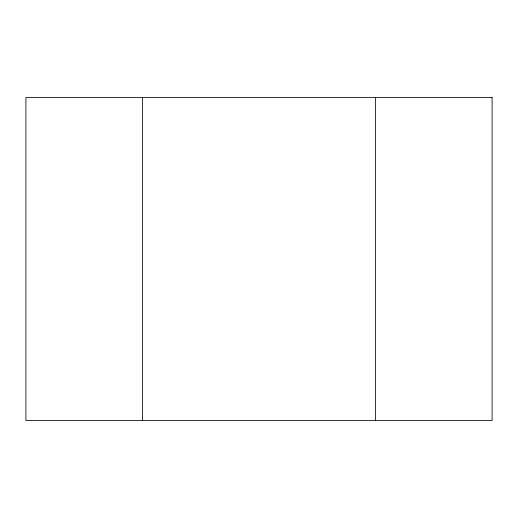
<?xml version="1.0" encoding="UTF-8"?>
<svg xmlns="http://www.w3.org/2000/svg" width="518" height="518" viewBox="0 0 518 518"><rect width="100%" height="100%" fill="white"/><g stroke="black" fill="none" stroke-linecap="round" stroke-linejoin="round"><path stroke-width="0.78" d="M375.55 97.501L375.55 420.499M142.45 97.501L142.45 420.499M492.1 97.501L25.9 97.501L25.9 420.499L492.1 420.499L492.1 97.501"/></g></svg>
